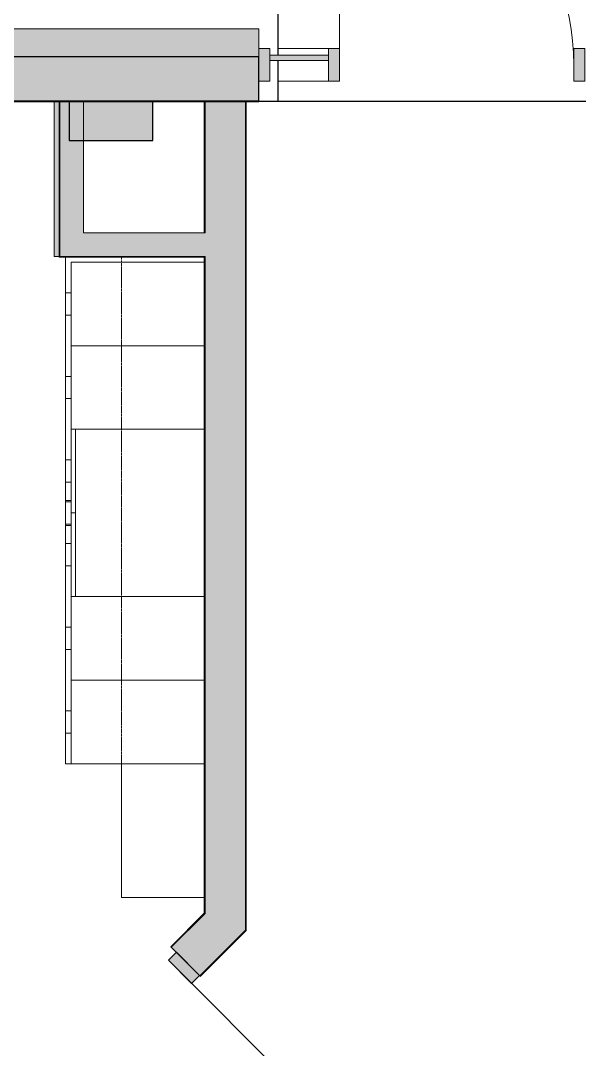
# Model space of a CAD drawing. Header units: inches. Extents: x -3640 to -1418, y -3630 to 137.
# Drawn here: x -2157.6 to -2057.4, y -2794.7 to -2610.1 of the extents above; entities that cross this region are included whole.
import ezdxf

# ---------------------------------------------------------------- set-up
doc = ezdxf.new("R2010")
doc.units = ezdxf.units.IN
doc.header["$MEASUREMENT"] = 0
doc.linetypes.add('Dash Small', pattern=[0.125, 0.0625, -0.0625])
doc.linetypes.add('Hidden', pattern=[0.28125, 0.1875, -0.09375])
for name, color, linetype, lineweight in [('A-DOOR', 31, 'Continuous', 13), ('A-GLAZ-CURT', 52, 'Continuous', 13), ('A-GLAZ-CWMG', 51, 'Continuous', 13), ('A-WALL', 113, 'Continuous', 13), ('A-WALL-PATT', 111, 'Continuous', 13), ('I-WALL', 2, 'Continuous', 13), ('L-SITE-WALL', 31, 'Continuous', 13), ('Q-CASE', 31, 'Continuous', 13), ('S-COLS', 52, 'Continuous', 13)]:
    doc.layers.add(name, color=color, linetype=linetype, lineweight=lineweight)

# ---------------------------------------------------------------- blocks, each defined once
blk = doc.blocks.new('15830016-STRUCT_MARTINEZ-MOORE_CENTRAL_v2018_rvt-1-DIMENSION PLAN - LEVEL 1 _567_ - 2__ - CAD')
at = {"layer": 'A-WALL-PATT', "lineweight": 20}
h = blk.add_hatch(color=10, dxfattribs=at)
h.paths.add_polyline_path([(-2637.9, -2624.64), (-2618.9, -2624.64), (-2618.9, -2616.64), (-2671.9, -2616.64), (-2671.9, -2624.64), (-2652.9, -2624.64)], flags=0)
h.paths.add_polyline_path([(-2210.9, -2624.64), (-2197.9, -2624.64), (-2197.9, -2616.64), (-2210.9, -2616.64)], flags=0)
h.paths.add_polyline_path([(-2852.4, -2624.64), (-2839.4, -2624.64), (-2839.4, -2616.64), (-2852.4, -2616.64)], flags=0)
h.paths.add_polyline_path([(-2799.4, -2624.64), (-2744.9, -2624.64), (-2744.9, -2616.64), (-2799.4, -2616.64)], flags=0)
h.paths.add_polyline_path([(-2167.9, -2624.64), (-2114.9, -2624.64), (-2114.9, -2616.64), (-2167.9, -2616.64)], flags=0)
h.paths.add_polyline_path([(-2293.9, -2624.64), (-2240.9, -2624.64), (-2240.9, -2616.64), (-2293.9, -2616.64)], flags=0)
h.paths.add_polyline_path([(-2714.9, -2624.64), (-2701.9, -2624.64), (-2701.9, -2616.64), (-2714.9, -2616.64)], flags=0)
h.paths.add_polyline_path([(-2545.9, -2624.64), (-2492.9, -2624.64), (-2492.9, -2616.64), (-2545.9, -2616.64)], flags=0)
h.paths.add_polyline_path([(-2323.9, -2624.64), (-2323.9, -2616.64), (-2336.9, -2616.64), (-2336.9, -2624.64)], flags=0)
h.paths.add_polyline_path([(-2588.9, -2624.64), (-2575.9, -2624.64), (-2575.9, -2616.64), (-2588.9, -2616.64)], flags=0)
h.paths.add_polyline_path([(-2366.9, -2624.64), (-2366.9, -2616.64), (-2419.9, -2616.64), (-2419.9, -2624.64), (-2376.44, -2624.64)], flags=0)
h.paths.add_polyline_path([(-2041.9, -2624.64), (-1988.9, -2624.64), (-1988.9, -2616.64), (-2041.9, -2616.64)], flags=0)
h.paths.add_polyline_path([(-2462.9, -2624.64), (-2449.9, -2624.64), (-2449.9, -2616.64), (-2462.9, -2616.64)], flags=0)
h.paths.add_polyline_path([(-1956.34, -2624.64), (-1945.9, -2624.64), (-1945.9, -2616.64), (-1958.9, -2616.64), (-1958.9, -2624.64)], flags=0)
h.paths.add_polyline_path([(-1896.9, -2624.64), (-1862.9, -2624.64), (-1862.9, -2616.64), (-1915.9, -2616.64), (-1915.9, -2624.64)], flags=0)
h.paths.add_polyline_path([(-1832.9, -2624.64), (-1819.9, -2624.64), (-1819.9, -2616.64), (-1832.9, -2616.64), (-1832.9, -2620.28)], flags=0)
h.paths.add_polyline_path([(-1789.9, -2624.64), (-1736.59, -2624.64), (-1736.59, -2616.64), (-1789.9, -2616.64)], flags=0)
h.paths.add_polyline_path([(-1694.4, -2624.64), (-1694.4, -2624.64), (-1694.4, -2616.64)], flags=0)
at = {"layer": 'S-COLS', "lineweight": 5}
blk.add_hatch(color=50, dxfattribs=at).paths.add_polyline_path([(-2133.9, -2631.64), (-2133.9, -2624.64), (-2148.9, -2624.64), (-2148.9, -2631.64), (-2147.3, -2631.64)], flags=0)
at = {"layer": 'A-WALL', "color": 253, "lineweight": 25}
for p, q in [((-2111.4, -2616.33), (-2111.4, -2608.64)), ((-2111.4, -2624.64), (-2111.4, -2617.33)), ((-2111.4, -2624.64), (-2114.9, -2624.64)), ((-2041.9, -2624.64), (-2111.4, -2624.64))]:
    blk.add_line(p, q, dxfattribs=at)
at = {"layer": 'L-SITE-WALL', "color": 253, "lineweight": 25}
for p, q in [((-2114.9, -2616.64), (-2167.9, -2616.64)), ((-2114.9, -2624.64), (-2114.9, -2616.64)), ((-2167.9, -2624.64), (-2148.9, -2624.64)), ((-2148.9, -2624.64), (-2133.9, -2624.64)), ((-2133.9, -2624.64), (-2114.9, -2624.64))]:
    blk.add_line(p, q, dxfattribs=at)
at = {"layer": 'S-COLS', "color": 9}
blk.add_line((-2133.9, -2624.64), (-2148.9, -2624.64), dxfattribs=at)
at = {"layer": 'S-COLS', "color": 253, "lineweight": 25}
for p, q in [((-2148.9, -2624.64), (-2148.9, -2631.64)), ((-2133.9, -2631.64), (-2133.9, -2624.64)), ((-2148.9, -2631.64), (-2133.9, -2631.64))]:
    blk.add_line(p, q, dxfattribs=at)
blk = doc.blocks.new('Basic Wall _ B6-7 1_4_-BSALS - ___-3569001-DIMENSION PLAN - LEVEL 1 _567_ - 2__ - CAD')
at = {"layer": 'I-WALL', "lineweight": 20}
for p, q in [((-2124.65, -2624.64), (-2124.65, -2648.21)), ((-2124.52, -2648.21), (-2124.52, -2624.64)), ((-2124.65, -2652.59), (-2124.65, -2743.46)), ((-2124.52, -2743.46), (-2124.52, -2652.46)), ((-2124.65, -2743.46), (-2124.65, -2770.26)), ((-2124.52, -2770.31), (-2124.52, -2743.46)), ((-2124.52, -2770.31), (-2124.65, -2770.26))]:
    blk.add_line(p, q, dxfattribs=at)
blk = doc.blocks.new('Basic Wall _ B6-7 1_4_-BSALS - ___-3569000-DIMENSION PLAN - LEVEL 1 _567_ - 2__ - CAD')
at = {"layer": 'I-WALL', "lineweight": 20}
for p, q in [((-2117.15, -2624.64), (-2117.15, -2773.37)), ((-2117.15, -2773.37), (-2117.27, -2773.31))]:
    blk.add_line(p, q, dxfattribs=at)
blk = doc.blocks.new('Basic Wall _ B6-7 1_4_-BSALS - ___-3569013-DIMENSION PLAN - LEVEL 1 _567_ - 2__ - CAD')
at = {"layer": 'I-WALL', "lineweight": 20}
for p, q in [((-2124.65, -2770.26), (-2130.67, -2776.28)), ((-2124.65, -2770.26), (-2124.52, -2770.31)), ((-2130.58, -2776.37), (-2130.67, -2776.28)), ((-2184.41, -2830.02), (-2188.65, -2834.27)), ((-2184.41, -2830.02), (-2184.32, -2830.11)), ((-2188.6, -2834.39), (-2188.65, -2834.27))]:
    blk.add_line(p, q, dxfattribs=at)
blk = doc.blocks.new('Basic Wall _ B6-7 1_4_-BSALS - ___-3569012-DIMENSION PLAN - LEVEL 1 _567_ - 2__ - CAD')
at = {"layer": 'I-WALL', "lineweight": 20}
for p, q in [((-2117.15, -2773.37), (-2125.37, -2781.59)), ((-2117.27, -2773.31), (-2117.15, -2773.37)), ((-2125.37, -2781.59), (-2125.45, -2781.5))]:
    blk.add_line(p, q, dxfattribs=at)
blk = doc.blocks.new('Casework 4 - Casework 2-473580-DIMENSION PLAN - LEVEL 1 _567_ - 2__ - CAD')
at = {"layer": 'Q-CASE', "lineweight": 20}
for p, q in [((-2149.43, -2653.46), (-2149.43, -2744.46)), ((-2149.43, -2653.46), (-2124.43, -2653.46)), ((-2149.43, -2744.46), (-2149.43, -2653.46)), ((-2124.43, -2653.46), (-2124.43, -2744.46)), ((-2149.43, -2744.46), (-2124.43, -2744.46)), ((-2124.43, -2744.46), (-2149.43, -2744.46))]:
    blk.add_line(p, q, dxfattribs=at)
blk = doc.blocks.new('System Panel - Glazed-383179-DIMENSION PLAN - LEVEL 1 _567_ - 2__ - CAD')
at = {"layer": 'A-GLAZ-CURT', "lineweight": 9}
blk.add_hatch(color=90, dxfattribs=at).paths.add_polyline_path([(5.25, 0.75), (5.25, 1.75), (-5.25, 1.75), (-5.25, 0.75), (-1.46, 0.75)], flags=0)
at = {"layer": 'A-GLAZ-CURT', "lineweight": 20}
for p, q in [((5.25, 1.75), (-5.25, 1.75)), ((-5.25, 1.75), (-5.25, 0.75)), ((-5.25, 0.75), (5.25, 0.75)), ((5.25, 0.75), (5.25, 1.75))]:
    blk.add_line(p, q, dxfattribs=at)
blk = doc.blocks.new('Door-J1_1-Curtain_Wall-_only works in CW_-BSALS - Door-J1_1-BSALS-383225-DIMENSION PLAN - LEVEL 1 _567_ - 2__ - CAD')
at = {"layer": 'A-DOOR', "lineweight": 20}
blk.add_line((21, 0), (21, -42), dxfattribs=at)
at = {"layer": 'A-DOOR', "lineweight": 9}
blk.add_arc((21, 0), 42, 180, 270, dxfattribs=at)
blk = doc.blocks.new('Rectangular Mullion - 2 x 6 interior mullion-383234-DIMENSION PLAN - LEVEL 1 _567_ - 2__ - CAD')
at = {"layer": 'A-GLAZ-CWMG', "lineweight": 9}
blk.add_hatch(color=90, dxfattribs=at).paths.add_polyline_path([(-2, 2.9375), (-2, -2.9375), (0, -2.9375), (0, 2.9375)], flags=0)
at = {"layer": 'A-GLAZ-CWMG', "lineweight": 20}
for p, q in [((0, 2.9375), (-2, 2.9375)), ((-2, 2.9375), (-2, -2.9375)), ((0, -2.9375), (0, 2.9375)), ((-2, -2.9375), (0, -2.9375))]:
    blk.add_line(p, q, dxfattribs=at)
blk = doc.blocks.new('Rectangular Mullion - 4 x 6 interior mullion-383237-DIMENSION PLAN - LEVEL 1 _567_ - 2__ - CAD')
at = {"layer": 'A-GLAZ-CWMG', "lineweight": 9}
for p, q in [((-2102.4, -2615.14), (-2111.4, -2615.14)), ((-2102.4, -2621.02), (-2111.4, -2621.02))]:
    blk.add_line(p, q, dxfattribs=at)
blk = doc.blocks.new('Rectangular Mullion - 2 x 6 interior mullion-383238-DIMENSION PLAN - LEVEL 1 _567_ - 2__ - CAD')
at = {"layer": 'A-GLAZ-CWMG', "lineweight": 9}
blk.add_hatch(color=90, dxfattribs=at).paths.add_polyline_path([(1, 2.9375), (1, -2.9375), (-1, -2.9375), (-1, 2.9375)], flags=0)
at = {"layer": 'A-GLAZ-CWMG', "lineweight": 20}
for p, q in [((-1, 2.9375), (1, 2.9375)), ((-1, -2.9375), (-1, 2.9375)), ((1, 2.9375), (1, -2.9375)), ((1, -2.9375), (-1, -2.9375))]:
    blk.add_line(p, q, dxfattribs=at)
blk = doc.blocks.new('Basic Wall _ A3-4 1_4_-BSALS - ___-3569728-DIMENSION PLAN - LEVEL 1 _567_ - 2__ - CAD')
at = {"layer": 'I-WALL', "lineweight": 20}
for p, q in [((-2150.68, -2652.59), (-2150.55, -2652.46)), ((-2150.68, -2652.59), (-2149.52, -2652.59)), ((-2149.52, -2652.46), (-2150.55, -2652.46)), ((-2124.52, -2652.46), (-2149.52, -2652.46)), ((-2149.52, -2652.59), (-2124.65, -2652.59))]:
    blk.add_line(p, q, dxfattribs=at)
blk = doc.blocks.new('Basic Wall _ A3-4 1_4_-BSALS - ___-3569740-DIMENSION PLAN - LEVEL 1 _567_ - 2__ - CAD')
at = {"layer": 'I-WALL', "lineweight": 20}
for p, q in [((-2150.68, -2624.7), (-2150.55, -2624.7)), ((-2150.68, -2624.7), (-2150.68, -2652.46)), ((-2150.55, -2652.46), (-2150.55, -2648.21)), ((-2150.55, -2652.46), (-2150.68, -2652.59)), ((-2150.68, -2652.46), (-2150.68, -2652.59))]:
    blk.add_line(p, q, dxfattribs=at)
blk = doc.blocks.new('Pegboard1 - Pegboard-544883-DIMENSION PLAN - LEVEL 1 _567_ - 2__ - CAD')
at = {"layer": 'Q-CASE', "lineweight": 20, "transparency": 33554560}
blk.add_hatch(color=10, dxfattribs=at).paths.add_polyline_path([(-2149.43, -2652.46), (-2149.43, -2624.52), (-2150.43, -2624.52), (-2150.43, -2652.46)], flags=0)
at = {"layer": 'Q-CASE', "lineweight": 20}
for p, q in [((-2149.43, -2624.52), (-2150.43, -2624.52)), ((-2150.43, -2624.52), (-2150.43, -2652.46)), ((-2150.43, -2652.46), (-2150.43, -2624.64)), ((-2149.43, -2652.46), (-2149.43, -2624.52)), ((-2149.43, -2624.64), (-2149.43, -2624.7)), ((-2150.43, -2652.46), (-2149.43, -2652.46)), ((-2149.55, -2652.46), (-2150.43, -2652.46))]:
    blk.add_line(p, q, dxfattribs=at)
blk = doc.blocks.new('Casework- Upper- Double Door with Glass- BSALS - Light Skirt On-385254-DIMENSION PLAN - LEVEL 1 _567_ - 2__ - CAD')
at = {"layer": 'Q-CASE', "linetype": 'Hidden'}
for p, q in [((-14.26, -15), (-14.26, 0)), ((-14.26, 0), (15.74, 0)), ((15.74, 0), (15.74, -15)), ((15.74, -15), (-14.26, -15))]:
    blk.add_line(p, q, dxfattribs=at)
at = {"layer": 'Q-CASE', "linetype": 'Dash Small'}
blk.add_line((-14.26, -15), (15.74, -15), dxfattribs=at)
blk = doc.blocks.new('Casework- Drawer Unit- 5_Adjustable_Drawers- BSALS - 36_H-385255-DIMENSION PLAN - LEVEL 1 _567_ - 2__ - CAD')
at = {"layer": 'Q-CASE', "lineweight": 20}
for p, q in [((-30.76, -24), (-30.76, 0)), ((-30.76, 0), (-15.76, 0)), ((-15.76, 0), (-15.76, -24)), ((-15.76, -24), (-30.76, -24)), ((-21.26, -24), (-25.26, -24)), ((-25.26, -24), (-25.26, -25)), ((-25.26, -25), (-25.26, -24)), ((-25.26, -24), (-21.26, -24)), ((-21.26, -24), (-25.26, -24)), ((-25.26, -24), (-25.26, -25)), ((-25.26, -25), (-25.26, -24)), ((-25.26, -24), (-21.26, -24)), ((-21.26, -24), (-25.26, -24)), ((-25.26, -24), (-25.26, -25)), ((-25.26, -25), (-25.26, -24)), ((-25.26, -24), (-21.26, -24)), ((-21.26, -24), (-25.26, -24)), ((-25.26, -24), (-25.26, -25)), ((-25.26, -25), (-25.26, -24)), ((-25.26, -24), (-21.26, -24)), ((-21.26, -24), (-25.26, -24)), ((-25.26, -24), (-25.26, -25)), ((-25.26, -25), (-25.26, -24)), ((-25.26, -24), (-21.26, -24)), ((-25.26, -25), (-21.26, -25)), ((-21.26, -25), (-25.26, -25)), ((-25.26, -25), (-21.26, -25)), ((-21.26, -25), (-25.26, -25)), ((-25.26, -25), (-21.26, -25)), ((-21.26, -25), (-25.26, -25)), ((-25.26, -25), (-21.26, -25)), ((-21.26, -25), (-25.26, -25)), ((-25.26, -25), (-21.26, -25)), ((-21.26, -25), (-25.26, -25)), ((-21.26, -25), (-21.26, -24)), ((-21.26, -24), (-21.26, -25)), ((-21.26, -25), (-21.26, -24)), ((-21.26, -24), (-21.26, -25)), ((-21.26, -25), (-21.26, -24)), ((-21.26, -24), (-21.26, -25)), ((-21.26, -25), (-21.26, -24)), ((-21.26, -24), (-21.26, -25)), ((-21.26, -25), (-21.26, -24)), ((-21.26, -24), (-21.26, -25))]:
    blk.add_line(p, q, dxfattribs=at)
blk = doc.blocks.new('Casework- Double Door w Double Drawer- BSALS - 36_H-385256-DIMENSION PLAN - LEVEL 1 _567_ - 2__ - CAD')
at = {"layer": 'Q-CASE', "lineweight": 20}
for p, q in [((-38.26, -24), (-38.26, 0)), ((-38.26, 0), (-8.26, 0)), ((-8.26, 0), (-8.26, -24)), ((-23.26, -23.25), (-38.26, -23.25)), ((-38.26, -23.25), (-38.26, -24)), ((-38.26, -24), (-38.26, -23.25)), ((-38.26, -23.25), (-23.26, -23.25)), ((-8.26, -23.25), (-23.26, -23.25)), ((-23.26, -23.25), (-23.26, -24)), ((-23.26, -24), (-23.26, -23.25)), ((-23.26, -23.25), (-8.26, -23.25)), ((-23.26, -24), (-23.26, -23.25)), ((-23.26, -23.25), (-23.26, -24)), ((-8.26, -24), (-8.26, -23.25)), ((-8.26, -23.25), (-8.26, -24)), ((-8.26, -24), (-38.26, -24)), ((-38.26, -24), (-23.26, -24)), ((-32.76, -24), (-38.26, -24)), ((-28.76, -24), (-32.76, -24)), ((-28.76, -24), (-32.76, -24)), ((-32.76, -24), (-32.76, -25)), ((-32.76, -25), (-32.76, -24)), ((-32.76, -24), (-28.76, -24)), ((-32.76, -25), (-28.76, -25)), ((-28.76, -25), (-32.76, -25)), ((-23.26, -24), (-28.76, -24)), ((-28.76, -25), (-28.76, -24)), ((-28.76, -24), (-28.76, -25)), ((-25.51, -24), (-25.51, -25)), ((-25.26, -24), (-25.51, -24)), ((-25.51, -24), (-25.26, -24)), ((-25.51, -25), (-25.51, -24)), ((-25.51, -25), (-25.26, -25)), ((-25.26, -25), (-25.51, -25)), ((-25.26, -25), (-25.26, -24)), ((-25.26, -24), (-25.26, -25)), ((-23.26, -24), (-8.26, -24)), ((-17.76, -24), (-23.26, -24)), ((-21.01, -24), (-21.26, -24)), ((-21.26, -24), (-21.26, -25)), ((-21.26, -25), (-21.26, -24)), ((-21.26, -24), (-21.01, -24)), ((-21.26, -25), (-21.01, -25)), ((-21.01, -25), (-21.26, -25)), ((-21.01, -25), (-21.01, -24)), ((-21.01, -24), (-21.01, -25)), ((-13.76, -24), (-17.76, -24)), ((-13.76, -24), (-17.76, -24)), ((-17.76, -24), (-17.76, -25)), ((-17.76, -25), (-17.76, -24)), ((-17.76, -24), (-13.76, -24)), ((-17.76, -25), (-13.76, -25)), ((-13.76, -25), (-17.76, -25)), ((-8.26, -24), (-13.76, -24)), ((-13.76, -25), (-13.76, -24)), ((-13.76, -24), (-13.76, -25))]:
    blk.add_line(p, q, dxfattribs=at)
blk = doc.blocks.new('Casework- Drawer Unit- 5_Adjustable_Drawers- BSALS - 36_H-385257-DIMENSION PLAN - LEVEL 1 _567_ - 2__ - CAD')
at = {"layer": 'Q-CASE', "lineweight": 20}
for p, q in [((-30.76, -24), (-30.76, 0)), ((-30.76, 0), (-15.76, 0)), ((-15.76, 0), (-15.76, -24)), ((-15.76, -24), (-30.76, -24)), ((-21.26, -24), (-25.26, -24)), ((-25.26, -24), (-25.26, -25)), ((-25.26, -25), (-25.26, -24)), ((-25.26, -24), (-21.26, -24)), ((-21.26, -24), (-25.26, -24)), ((-25.26, -24), (-25.26, -25)), ((-25.26, -25), (-25.26, -24)), ((-25.26, -24), (-21.26, -24)), ((-21.26, -24), (-25.26, -24)), ((-25.26, -24), (-25.26, -25)), ((-25.26, -25), (-25.26, -24)), ((-25.26, -24), (-21.26, -24)), ((-21.26, -24), (-25.26, -24)), ((-25.26, -24), (-25.26, -25)), ((-25.26, -25), (-25.26, -24)), ((-25.26, -24), (-21.26, -24)), ((-21.26, -24), (-25.26, -24)), ((-25.26, -24), (-25.26, -25)), ((-25.26, -25), (-25.26, -24)), ((-25.26, -24), (-21.26, -24)), ((-25.26, -25), (-21.26, -25)), ((-21.26, -25), (-25.26, -25)), ((-25.26, -25), (-21.26, -25)), ((-21.26, -25), (-25.26, -25)), ((-25.26, -25), (-21.26, -25)), ((-21.26, -25), (-25.26, -25)), ((-25.26, -25), (-21.26, -25)), ((-21.26, -25), (-25.26, -25)), ((-25.26, -25), (-21.26, -25)), ((-21.26, -25), (-25.26, -25)), ((-21.26, -25), (-21.26, -24)), ((-21.26, -24), (-21.26, -25)), ((-21.26, -25), (-21.26, -24)), ((-21.26, -24), (-21.26, -25)), ((-21.26, -25), (-21.26, -24)), ((-21.26, -24), (-21.26, -25)), ((-21.26, -25), (-21.26, -24)), ((-21.26, -24), (-21.26, -25)), ((-21.26, -25), (-21.26, -24)), ((-21.26, -24), (-21.26, -25))]:
    blk.add_line(p, q, dxfattribs=at)
blk = doc.blocks.new('Casework- Open Shelves- Full Height- BSALS - 86_H-1929979-DIMENSION PLAN - LEVEL 1 _567_ - 2__ - CAD')
at = {"layer": 'Q-CASE', "lineweight": 20}
for p, q in [((-41.26, -15), (-41.26, 0)), ((-41.26, 0), (-17.26, 0)), ((-17.26, 0), (-17.26, -15)), ((-17.26, -15), (-41.26, -15))]:
    blk.add_line(p, q, dxfattribs=at)
blk = doc.blocks.new('Casework- Upper- Filler Panel- BSALS1 - Upper- Filler Panel-387049-DIMENSION PLAN - LEVEL 1 _567_ - 2__ - CAD')
at = {"layer": 'Q-CASE', "linetype": 'Hidden'}
for p, q in [((0.24, -15), (0.24, 0)), ((0.24, 0), (1.24, 0)), ((1.24, 0), (1.24, -15)), ((1.24, -15), (0.24, -15))]:
    blk.add_line(p, q, dxfattribs=at)
blk = doc.blocks.new('Door-J2_1-Curtain_Wall-_only works in CW_-BSALS - Door-J2_1-BSALS-383837-DIMENSION PLAN - LEVEL 1 _567_ - 2__ - CAD')
at = {"layer": 'A-DOOR', "lineweight": 20}
for p, q in [((-36, 0), (-36, 36)), ((36, 0), (36, 36))]:
    blk.add_line(p, q, dxfattribs=at)
at = {"layer": 'A-DOOR', "lineweight": 9}
for centre, start, end in [((-36, 0), 360, 90), ((36, 0), 90, 180)]:
    blk.add_arc(centre, 36, start, end, dxfattribs=at)
blk = doc.blocks.new('Rectangular Mullion - 2 x 6 interior mullion-383777-DIMENSION PLAN - LEVEL 1 _567_ - 2__ - CAD')
at = {"layer": 'A-GLAZ-CWMG', "lineweight": 9}
blk.add_hatch(color=90, dxfattribs=at).paths.add_polyline_path([(-2, -2.9375), (0, -2.9375), (0, 2.9375), (-2, 2.9375)], flags=0)
at = {"layer": 'A-GLAZ-CWMG', "lineweight": 20}
for p, q in [((0, 2.9375), (-2, 2.9375)), ((-2, 2.9375), (-2, -2.9375)), ((0, -2.9375), (0, 2.9375)), ((-2, -2.9375), (0, -2.9375))]:
    blk.add_line(p, q, dxfattribs=at)

msp = doc.modelspace()

# ---------------------------------------------------------------- block references
at = {"lineweight": 5}
msp.add_blockref('15830016-STRUCT_MARTINEZ-MOORE_CENTRAL_v2018_rvt-1-DIMENSION PLAN - LEVEL 1 _567_ - 2__ - CAD', (0, 0), dxfattribs=at)

# ---------------------------------------------------------------- next in the draw order: hatches: boundary and pattern name
at = {"layer": 'A-WALL-PATT', "lineweight": 20}
h = msp.add_hatch(color=10, dxfattribs=at)
h.paths.add_polyline_path([(-2839.4, -2624.52), (-2839.4, -2611.64), (-2865.27, -2611.64), (-2865.27, -2624.52)], flags=0)
h.paths.add_polyline_path([(-2626.27, -2624.52), (-2618.9, -2624.52), (-2618.9, -2611.64), (-2671.9, -2611.64), (-2671.9, -2624.52), (-2633.52, -2624.52)], flags=0)
h.paths.add_polyline_path([(-2545.9, -2624.52), (-2492.9, -2624.52), (-2492.9, -2611.64), (-2545.9, -2611.64)], flags=0)
h.paths.add_polyline_path([(-1769.9, -2624.52), (-1769.9, -2611.64), (-1789.9, -2611.64), (-1789.9, -2624.52)], flags=0)
h.paths.add_polyline_path([(-2588.9, -2624.52), (-2575.9, -2624.52), (-2575.9, -2611.64), (-2588.9, -2611.64)], flags=0)
h.paths.add_polyline_path([(-2701.9, -2624.52), (-2701.9, -2611.64), (-2714.9, -2611.64), (-2714.9, -2624.52)], flags=0)
h.paths.add_polyline_path([(-1819.9, -2624.52), (-1819.9, -2611.64), (-1832.9, -2611.64), (-1832.9, -2624.52)], flags=0)
h.paths.add_polyline_path([(-2462.9, -2624.52), (-2449.9, -2624.52), (-2449.9, -2611.64), (-2462.9, -2611.64)], flags=0)
h.paths.add_polyline_path([(-1879.96, -2624.52), (-1862.9, -2624.52), (-1862.9, -2611.64), (-1915.9, -2611.64), (-1915.9, -2624.52)], flags=0)
h.paths.add_polyline_path([(-2744.9, -2624.52), (-2744.9, -2611.64), (-2799.4, -2611.64), (-2799.4, -2624.52), (-2758.35, -2624.52)], flags=0)
h.paths.add_polyline_path([(-2419.9, -2624.52), (-2366.9, -2624.52), (-2366.9, -2611.64), (-2419.9, -2611.64)], flags=0)
h.paths.add_polyline_path([(-1956.34, -2624.52), (-1945.9, -2624.52), (-1945.9, -2611.64), (-1958.9, -2611.64), (-1958.9, -2624.52)], flags=0)
h.paths.add_polyline_path([(-1988.9, -2624.52), (-1988.9, -2611.64), (-2041.9, -2611.64), (-2041.9, -2624.52), (-1994.53, -2624.52)], flags=0)
h.paths.add_polyline_path([(-2336.9, -2624.52), (-2323.9, -2624.52), (-2323.9, -2611.64), (-2336.9, -2611.64)], flags=0)
h.paths.add_polyline_path([(-2147.3, -2624.52), (-2114.9, -2624.52), (-2114.9, -2611.64), (-2167.9, -2611.64), (-2167.9, -2624.52)], flags=0)
h.paths.add_polyline_path([(-2197.9, -2624.52), (-2197.9, -2611.64), (-2210.9, -2611.64), (-2210.9, -2624.52)], flags=0)
h.paths.add_polyline_path([(-2293.9, -2624.52), (-2240.9, -2624.52), (-2240.9, -2611.64), (-2293.9, -2611.64)], flags=0)
at = {"layer": 'A-WALL-PATT', "lineweight": 5}
for points in [[(-2150.55, -2648.21), (-2146.3, -2648.21), (-2146.3, -2624.7), (-2150.55, -2624.7)], [(-2124.52, -2780.56), (-2117.27, -2773.31), (-2117.27, -2624.52), (-2124.52, -2624.52), (-2124.52, -2770.31)], [(-2147.3, -2652.46), (-2124.52, -2652.46), (-2124.52, -2648.21), (-2150.55, -2648.21), (-2150.55, -2652.46)]]:
    msp.add_hatch(color=50, dxfattribs=at).paths.add_polyline_path(points, flags=0)
h = msp.add_hatch(color=50, dxfattribs=at)
h.paths.add_polyline_path([(-2180.04, -2834.39), (-2184.32, -2830.11), (-2188.6, -2834.39), (-2185.49, -2834.39)], flags=0)
h.paths.add_polyline_path([(-2125.45, -2781.5), (-2124.52, -2780.56), (-2124.52, -2770.31), (-2130.58, -2776.37)], flags=0)

# ---------------------------------------------------------------- next in the draw order: linework, layer by layer
at = {"layer": 'A-WALL', "lineweight": 20}
for p, q in [((-2114.9, -2611.64), (-2167.9, -2611.64)), ((-2114.9, -2624.52), (-2114.9, -2611.64)), ((-2167.9, -2624.52), (-2114.9, -2624.52))]:
    msp.add_line(p, q, dxfattribs=at)
at = {"layer": 'I-WALL', "lineweight": 20}
for p, q in [((-2146.3, -2624.7), (-2150.55, -2624.7)), ((-2150.55, -2624.7), (-2150.55, -2652.46)), ((-2146.3, -2648.21), (-2146.3, -2624.7)), ((-2124.52, -2624.52), (-2124.52, -2648.21)), ((-2117.27, -2773.31), (-2117.27, -2624.52)), ((-2124.52, -2648.21), (-2146.3, -2648.21)), ((-2150.55, -2652.46), (-2124.52, -2652.46)), ((-2124.52, -2652.46), (-2124.52, -2770.31)), ((-2124.52, -2770.31), (-2130.58, -2776.37)), ((-2125.45, -2781.5), (-2117.27, -2773.31)), ((-2130.58, -2776.37), (-2125.45, -2781.5))]:
    msp.add_line(p, q, dxfattribs=at)

# ---------------------------------------------------------------- next in the draw order: block references
at = {"layer": 'A-DOOR', "lineweight": 20}
for name, p, rotation in [('Door-J1_1-Curtain_Wall-_only works in CW_-BSALS - Door-J1_1-BSALS-383225-DIMENSION PLAN - LEVEL 1 _567_ - 2__ - CAD', (-2079.4, -2618.08), 180), ('Door-J2_1-Curtain_Wall-_only works in CW_-BSALS - Door-J2_1-BSALS-383837-DIMENSION PLAN - LEVEL 1 _567_ - 2__ - CAD', (-2154.46, -2806.23), 224.9999999999988)]:
    msp.add_blockref(name, p, dxfattribs=dict(at, rotation=rotation))
at = {"layer": 'A-GLAZ-CURT', "lineweight": 9}
msp.add_blockref('System Panel - Glazed-383179-DIMENSION PLAN - LEVEL 1 _567_ - 2__ - CAD', (-2107.65, -2618.08), dxfattribs=at)
at = {"layer": 'A-GLAZ-CWMG', "lineweight": 9}
for name, p, rotation in [('Rectangular Mullion - 2 x 6 interior mullion-383234-DIMENSION PLAN - LEVEL 1 _567_ - 2__ - CAD', (-2114.9, -2618.08), 180), ('Rectangular Mullion - 2 x 6 interior mullion-383777-DIMENSION PLAN - LEVEL 1 _567_ - 2__ - CAD', (-2127.59, -2779.36), 44.99999999999879)]:
    msp.add_blockref(name, p, dxfattribs=dict(at, rotation=rotation))
msp.add_blockref('Rectangular Mullion - 4 x 6 interior mullion-383237-DIMENSION PLAN - LEVEL 1 _567_ - 2__ - CAD', (0, 0), dxfattribs=at)
at = {"layer": 'A-GLAZ-CWMG', "lineweight": 9, "extrusion": (0, 0, -1), "rotation": 180}
for p in [(2101.4, -2618.08), (2057.4, -2618.08)]:
    msp.add_blockref('Rectangular Mullion - 2 x 6 interior mullion-383238-DIMENSION PLAN - LEVEL 1 _567_ - 2__ - CAD', p, dxfattribs=at)
at = {"layer": 'I-WALL', "lineweight": 20}
for name in ['Basic Wall _ A3-4 1_4_-BSALS - ___-3569740-DIMENSION PLAN - LEVEL 1 _567_ - 2__ - CAD', 'Basic Wall _ B6-7 1_4_-BSALS - ___-3569001-DIMENSION PLAN - LEVEL 1 _567_ - 2__ - CAD', 'Basic Wall _ B6-7 1_4_-BSALS - ___-3569000-DIMENSION PLAN - LEVEL 1 _567_ - 2__ - CAD', 'Basic Wall _ A3-4 1_4_-BSALS - ___-3569728-DIMENSION PLAN - LEVEL 1 _567_ - 2__ - CAD', 'Basic Wall _ B6-7 1_4_-BSALS - ___-3569013-DIMENSION PLAN - LEVEL 1 _567_ - 2__ - CAD', 'Basic Wall _ B6-7 1_4_-BSALS - ___-3569012-DIMENSION PLAN - LEVEL 1 _567_ - 2__ - CAD']:
    msp.add_blockref(name, (0, 0), dxfattribs=at)
at = {"layer": 'Q-CASE', "lineweight": 20}
for name, p in [('Pegboard1 - Pegboard-544883-DIMENSION PLAN - LEVEL 1 _567_ - 2__ - CAD', (-1.12, 0)), ('Casework 4 - Casework 2-473580-DIMENSION PLAN - LEVEL 1 _567_ - 2__ - CAD', (-0.09, 1))]:
    msp.add_blockref(name, p, dxfattribs=at)
for name, p, rotation in [('Casework- Drawer Unit- 5_Adjustable_Drawers- BSALS - 36_H-385255-DIMENSION PLAN - LEVEL 1 _567_ - 2__ - CAD', (-2124.52, -2684.22), 270.0000000000001), ('Casework- Upper- Filler Panel- BSALS1 - Upper- Filler Panel-387049-DIMENSION PLAN - LEVEL 1 _567_ - 2__ - CAD', (-2124.52, -2652.22), 269.9999999999997), ('Casework- Upper- Double Door with Glass- BSALS - Light Skirt On-385254-DIMENSION PLAN - LEVEL 1 _567_ - 2__ - CAD', (-2124.52, -2667.72), 270.0000000000002), ('Casework- Drawer Unit- 5_Adjustable_Drawers- BSALS - 36_H-385255-DIMENSION PLAN - LEVEL 1 _567_ - 2__ - CAD', (-2124.52, -2699.22), 270.0000000000001), ('Casework- Double Door w Double Drawer- BSALS - 36_H-385256-DIMENSION PLAN - LEVEL 1 _567_ - 2__ - CAD', (-2124.52, -2721.72), 269.9999999999997), ('Casework- Upper- Double Door with Glass- BSALS - Light Skirt On-385254-DIMENSION PLAN - LEVEL 1 _567_ - 2__ - CAD', (-2124.52, -2697.72), 270.0000000000002), ('Casework- Drawer Unit- 5_Adjustable_Drawers- BSALS - 36_H-385255-DIMENSION PLAN - LEVEL 1 _567_ - 2__ - CAD', (-2124.52, -2744.22), 270.0000000000001), ('Casework- Upper- Double Door with Glass- BSALS - Light Skirt On-385254-DIMENSION PLAN - LEVEL 1 _567_ - 2__ - CAD', (-2124.52, -2727.72), 269.9999999999997), ('Casework- Drawer Unit- 5_Adjustable_Drawers- BSALS - 36_H-385257-DIMENSION PLAN - LEVEL 1 _567_ - 2__ - CAD', (-2124.52, -2759.22), 270.0000000000001), ('Casework- Open Shelves- Full Height- BSALS - 86_H-1929979-DIMENSION PLAN - LEVEL 1 _567_ - 2__ - CAD', (-2124.52, -2784.72), 269.9999999999997)]:
    msp.add_blockref(name, p, dxfattribs=dict(at, rotation=rotation))

doc.saveas('drawing.dxf')
